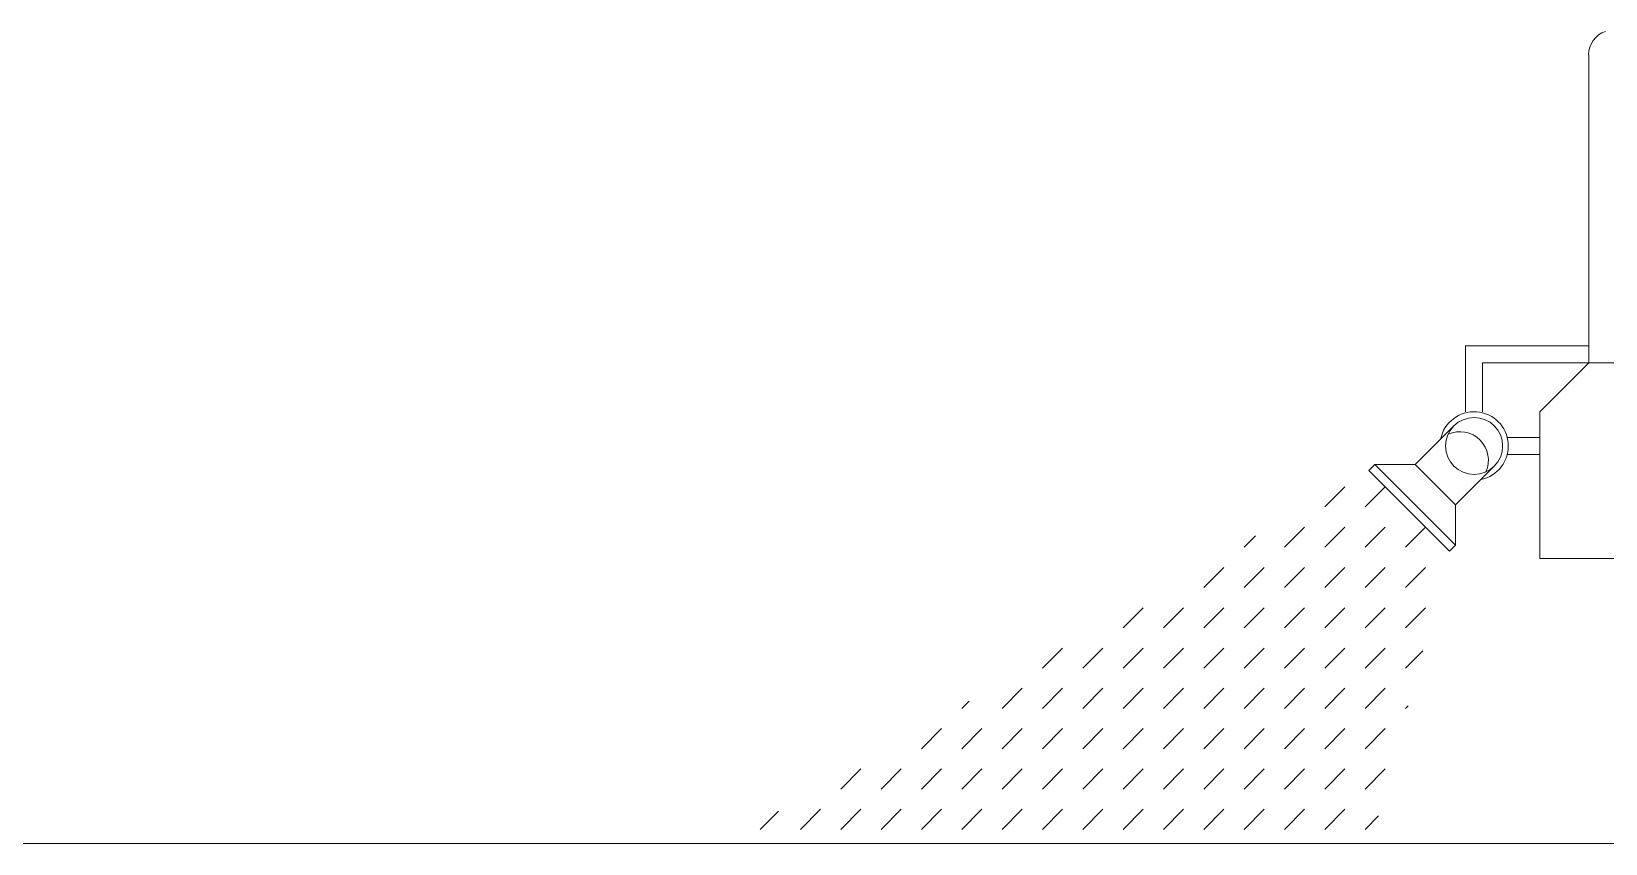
# Model space of a CAD drawing. Header units: millimetres. Extents: x -346728 to 1320345, y -537202 to -385966.
# Drawn here: x 1006823 to 1011945, y -524356 to -521711 of the extents above; entities that cross this region are included whole.
import ezdxf

# ---------------------------------------------------------------- set-up
doc = ezdxf.new("R2010")
doc.units = ezdxf.units.MM
doc.header["$LTSCALE"] = 100
doc.layers.add('BORDER', color=3, linetype='Continuous', lineweight=15)
doc.layers.add('NET-MANH', color=153, linetype='Continuous', lineweight=15)
doc.layers.add('manh', color=4, linetype='Continuous')

msp = doc.modelspace()

# ---------------------------------------------------------------- linework, layer by layer
at = {"layer": 'BORDER'}
msp.add_line((1024925.8, -524355.9, -881.1), (964870.5, -524355.9, -881.1), dxfattribs=at)
at = {"layer": 'manh', "color": 0}
for p, q in [((1011031.6, -523259.7, -881.1), (1011097.2, -523194.1, -881.1)), ((1011162.8, -523259.7, -881.1), (1011228.3, -523194.2, -881.1)), ((1010769.1, -523391, -881.1), (1010805.9, -523354.1, -881.1)), ((1010900.3, -523391, -881.1), (1010965.9, -523325.4, -881.1)), ((1011031.6, -523391, -881.1), (1011097.2, -523325.4, -881.1)), ((1011162.8, -523391, -881.1), (1011228.4, -523325.4, -881.1)), ((1011294.1, -523391, -881.1), (1011359.6, -523325.5, -881.1)), ((1010637.8, -523522.2, -881.1), (1010703.5, -523456.6, -881.1)), ((1010769.1, -523522.2, -881.1), (1010834.7, -523456.6, -881.1)), ((1010900.3, -523522.2, -881.1), (1010965.9, -523456.6, -881.1)), ((1011031.6, -523522.2, -881.1), (1011097.2, -523456.6, -881.1)), ((1011162.8, -523522.2, -881.1), (1011228.4, -523456.6, -881.1)), ((1011294.1, -523522.2, -881.1), (1011359.7, -523456.6, -881.1)), ((1010375.3, -523653.5, -881.1), (1010441, -523587.9, -881.1)), ((1010506.6, -523653.5, -881.1), (1010572.2, -523587.9, -881.1)), ((1010637.8, -523653.5, -881.1), (1010703.5, -523587.9, -881.1)), ((1010769.1, -523653.5, -881.1), (1010834.7, -523587.9, -881.1)), ((1010900.3, -523653.5, -881.1), (1010965.9, -523587.9, -881.1)), ((1011031.6, -523653.5, -881.1), (1011097.2, -523587.9, -881.1)), ((1011162.8, -523653.5, -881.1), (1011228.4, -523587.9, -881.1)), ((1011294.1, -523653.5, -881.1), (1011359.7, -523587.9, -881.1)), ((1010112.8, -523784.7, -881.1), (1010178.5, -523719.1, -881.1)), ((1010244.1, -523784.7, -881.1), (1010309.7, -523719.1, -881.1)), ((1010375.3, -523784.7, -881.1), (1010441, -523719.1, -881.1)), ((1010506.6, -523784.7, -881.1), (1010572.2, -523719.1, -881.1)), ((1010637.8, -523784.7, -881.1), (1010703.5, -523719.1, -881.1)), ((1010769.1, -523784.7, -881.1), (1010834.7, -523719.1, -881.1)), ((1010900.3, -523784.7, -881.1), (1010965.9, -523719.1, -881.1)), ((1011031.6, -523784.7, -881.1), (1011097.2, -523719.1, -881.1)), ((1011162.8, -523784.7, -881.1), (1011228.4, -523719.1, -881.1)), ((1011294.1, -523784.7, -881.1), (1011350.6, -523728.2, -881.1)), ((1009981.6, -523916, -881.1), (1010047.2, -523850.3, -881.1)), ((1010112.8, -523916, -881.1), (1010178.5, -523850.3, -881.1)), ((1010244.1, -523916, -881.1), (1010309.7, -523850.3, -881.1)), ((1010375.3, -523916, -881.1), (1010441, -523850.3, -881.1)), ((1010506.6, -523916, -881.1), (1010572.2, -523850.3, -881.1)), ((1010637.8, -523916, -881.1), (1010703.5, -523850.3, -881.1)), ((1010769.1, -523916, -881.1), (1010834.7, -523850.3, -881.1)), ((1010900.3, -523916, -881.1), (1010965.9, -523850.3, -881.1)), ((1011031.6, -523916, -881.1), (1011097.2, -523850.3, -881.1)), ((1011162.8, -523916, -881.1), (1011228.4, -523850.3, -881.1)), ((1009850.4, -523916, -881.1), (1009874.3, -523892, -881.1)), ((1011294.1, -523916, -881.1), (1011302.5, -523907.5, -881.1)), ((1009719.1, -524047.2, -881.1), (1009784.7, -523981.6, -881.1)), ((1009850.4, -524047.2, -881.1), (1009916, -523981.6, -881.1)), ((1009981.6, -524047.2, -881.1), (1010047.2, -523981.6, -881.1)), ((1010112.8, -524047.2, -881.1), (1010178.5, -523981.6, -881.1)), ((1010244.1, -524047.2, -881.1), (1010309.7, -523981.6, -881.1)), ((1010375.3, -524047.2, -881.1), (1010441, -523981.6, -881.1)), ((1010506.6, -524047.2, -881.1), (1010572.2, -523981.6, -881.1)), ((1010637.8, -524047.2, -881.1), (1010703.5, -523981.6, -881.1)), ((1010769.1, -524047.2, -881.1), (1010834.7, -523981.6, -881.1)), ((1010900.3, -524047.2, -881.1), (1010965.9, -523981.6, -881.1)), ((1011031.6, -524047.2, -881.1), (1011097.2, -523981.6, -881.1)), ((1011162.8, -524047.2, -881.1), (1011228.4, -523981.6, -881.1)), ((1009456.6, -524178.5, -881.1), (1009522.2, -524112.8, -881.1)), ((1009587.9, -524178.5, -881.1), (1009653.5, -524112.8, -881.1)), ((1009719.1, -524178.5, -881.1), (1009784.7, -524112.8, -881.1)), ((1009850.4, -524178.5, -881.1), (1009916, -524112.8, -881.1)), ((1009981.6, -524178.5, -881.1), (1010047.2, -524112.8, -881.1)), ((1010112.8, -524178.5, -881.1), (1010178.5, -524112.8, -881.1)), ((1010244.1, -524178.5, -881.1), (1010309.7, -524112.8, -881.1)), ((1010375.3, -524178.5, -881.1), (1010441, -524112.8, -881.1)), ((1010506.6, -524178.5, -881.1), (1010572.2, -524112.8, -881.1)), ((1010637.8, -524178.5, -881.1), (1010703.5, -524112.8, -881.1)), ((1010769.1, -524178.5, -881.1), (1010834.7, -524112.8, -881.1)), ((1010900.3, -524178.5, -881.1), (1010965.9, -524112.8, -881.1)), ((1011031.6, -524178.5, -881.1), (1011097.2, -524112.8, -881.1)), ((1011162.8, -524178.5, -881.1), (1011228.4, -524112.8, -881.1)), ((1009194.1, -524309.7, -881.1), (1009253.3, -524250.6, -881.1)), ((1009325.4, -524309.7, -881.1), (1009391, -524244.1, -881.1)), ((1009456.6, -524309.7, -881.1), (1009522.2, -524244.1, -881.1)), ((1009587.9, -524309.7, -881.1), (1009653.5, -524244.1, -881.1)), ((1009719.1, -524309.7, -881.1), (1009784.7, -524244.1, -881.1)), ((1009850.4, -524309.7, -881.1), (1009916, -524244.1, -881.1)), ((1009981.6, -524309.7, -881.1), (1010047.2, -524244.1, -881.1)), ((1010112.8, -524309.7, -881.1), (1010178.5, -524244.1, -881.1)), ((1010244.1, -524309.7, -881.1), (1010309.7, -524244.1, -881.1)), ((1010375.3, -524309.7, -881.1), (1010441, -524244.1, -881.1)), ((1010506.6, -524309.7, -881.1), (1010572.2, -524244.1, -881.1)), ((1010637.8, -524309.7, -881.1), (1010703.5, -524244.1, -881.1)), ((1010769.1, -524309.7, -881.1), (1010834.7, -524244.1, -881.1)), ((1010900.3, -524309.7, -881.1), (1010965.9, -524244.1, -881.1)), ((1011031.6, -524309.7, -881.1), (1011097.2, -524244.1, -881.1)), ((1011162.8, -524309.7, -881.1), (1011206.4, -524266.1, -881.1))]:
    msp.add_line(p, q, dxfattribs=at)
at = {"layer": 'NET-MANH'}
for p, q in [((1011890.5, -522790.2, -881.1), (1011890.5, -521786.8, -881.1)), ((1011489.8, -522949.6, -881.1), (1011489.8, -522734.5, -881.1)), ((1011489.8, -522734.5, -881.1), (1011890.5, -522734.5, -881.1)), ((1011545.4, -522790.2, -881.1), (1011890.5, -522790.2, -881.1)), ((1011545.4, -522949.6, -881.1), (1011545.4, -522790.2, -881.1)), ((1011731.1, -522949.6, -881.1), (1011890.5, -522790.2, -881.1)), ((1011890.5, -522790.2, -881.1), (1012209.3, -522790.2, -881.1)), ((1011731.1, -523427.8, -881.1), (1011731.1, -522949.6, -881.1)), ((1011452, -522995.4, -881.1), (1011326, -523121.3, -881.1)), ((1011625.4, -523033.1, -881.1), (1011731.1, -523033.1, -881.1)), ((1011625.4, -523088.8, -881.1), (1011731.1, -523088.8, -881.1)), ((1011175.1, -523141, -881.1), (1011194.8, -523121.3, -881.1)), ((1011437.6, -523403.5, -881.1), (1011175.1, -523141, -881.1)), ((1011326, -523121.3, -881.1), (1011194.8, -523121.3, -881.1)), ((1011194.8, -523121.3, -881.1), (1011457.3, -523383.8, -881.1)), ((1011326, -523121.3, -881.1), (1011457.3, -523252.6, -881.1)), ((1011583.2, -523126.6, -881.1), (1011457.3, -523252.6, -881.1)), ((1011457.3, -523252.6, -881.1), (1011457.3, -523383.8, -881.1)), ((1011457.3, -523383.8, -881.1), (1011437.6, -523403.5, -881.1)), ((1013006.3, -523427.8, -881.1), (1011731.1, -523427.8, -881.1))]:
    msp.add_line(p, q, dxfattribs=at)
msp.add_circle((1011517.6, -523061, -881.1), 92.8, dxfattribs=at)
for centre, radius, start, end in [((1011970.3, -521786.8, -881.1), 79.9, 108.3006, 180), ((1011517.6, -523061, -881.1), 111.4, 281.4427, 168.5573), ((1011471.2, -523107.4, -881.1), 92.8, 335.7048, 114.2952)]:
    msp.add_arc(centre, radius, start, end, dxfattribs=at)

doc.saveas('drawing.dxf')
